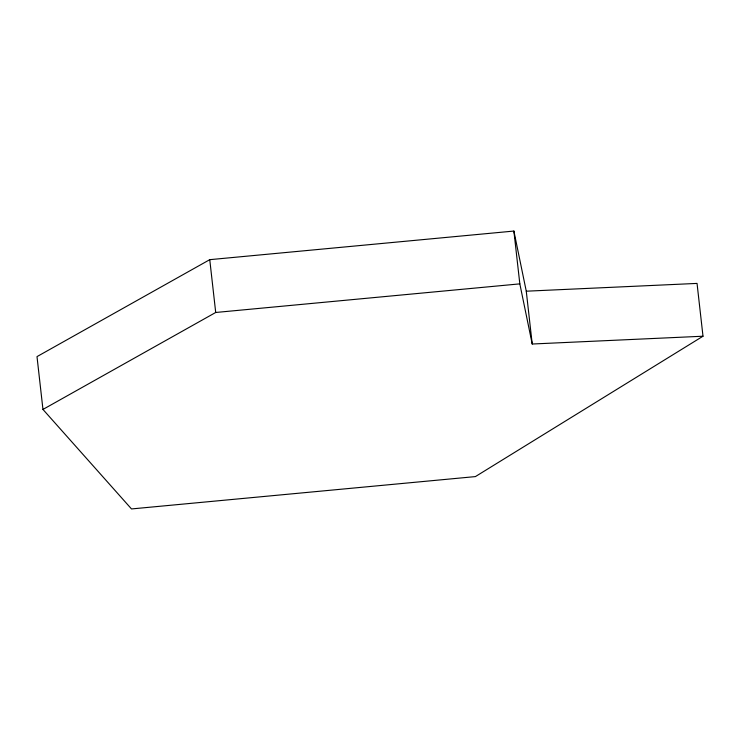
<?xml version="1.0" encoding="UTF-8"?>
<svg xmlns="http://www.w3.org/2000/svg" width="740" height="740" viewBox="0 0 740 740"><rect width="100%" height="100%" fill="white"/><g stroke="black" fill="none" stroke-linecap="round" stroke-linejoin="round"><path stroke-width="1.11" d="M703 336.219L475.395 476.597L131.498 508.944L42.957 409.433L37 356.615L209.753 259.666L513.884 231.056L526.27 291.199L532.217 344.017L703 336.219L697.043 283.411L526.27 291.199M42.957 409.433L215.71 312.474L519.832 283.864L532.217 344.017M513.884 231.056L519.832 283.864M209.753 259.666L215.71 312.474"/></g></svg>
